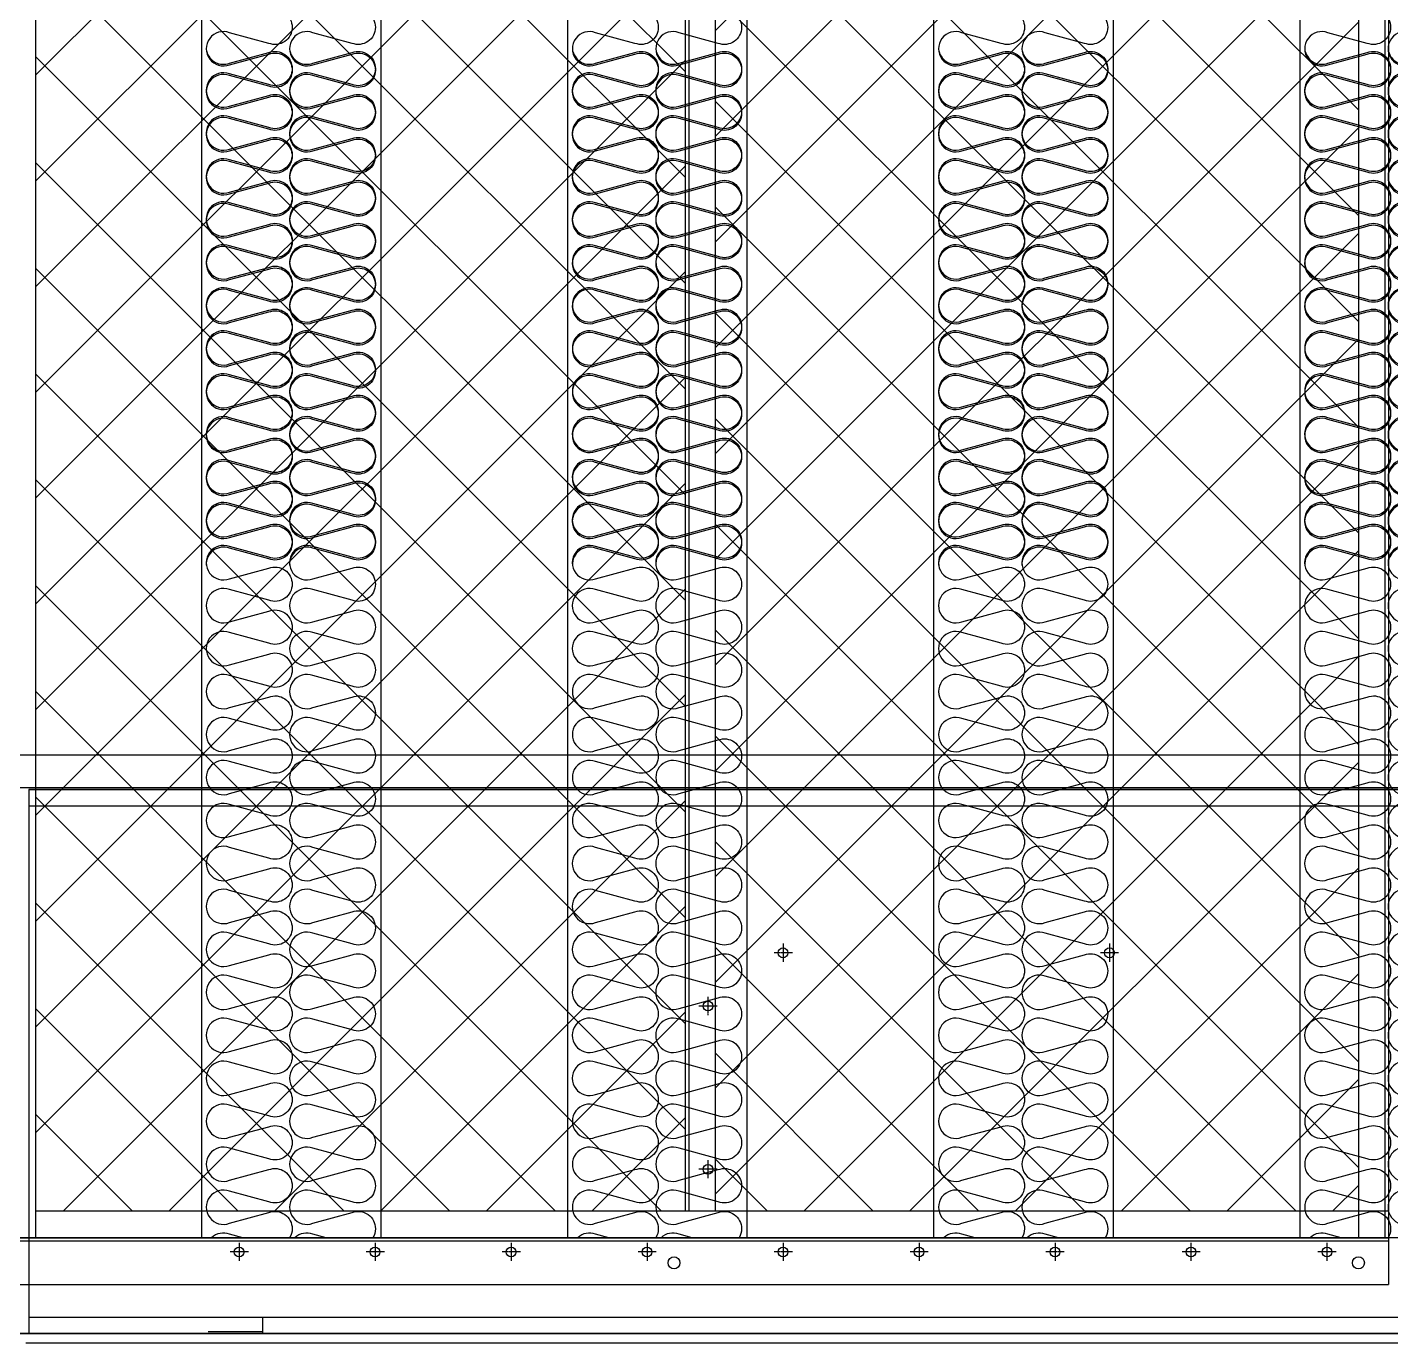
# Model space of a CAD drawing. Header units: millimetres. Extents: x 2773 to 32180, y 2797 to 23592.
# Drawn here: x 21724 to 22864, y 9515 to 10615 of the extents above; entities that cross this region are included whole.
import ezdxf

# ---------------------------------------------------------------- set-up
doc = ezdxf.new("R2010")
doc.units = ezdxf.units.MM
doc.linetypes.add('CENTER', pattern=[2, 1.25, -0.25, 0.25, -0.25])
for name, color, linetype in [('center', 1, 'CENTER'), ('SMS', 220, 'Continuous'), ('냉각탑', 4, 'Continuous'), ('냉각탑_찬넬방진', 1, 'Continuous')]:
    doc.layers.add(name, color=color, linetype=linetype)

# ---------------------------------------------------------------- blocks, each defined once
blk = doc.blocks.new('2')
at = {"ltscale": 500}
h = blk.add_hatch(dxfattribs=at)
h.set_pattern_fill('ANSI37', color=251, scale=500)
h.set_pattern_definition([(45, (-5528.933, -2985.436), (-44.19417, 44.19417), []), (135, (-5528.933, -2985.436), (-44.19417, -44.19417), [])])
h.paths.add_polyline_path([(22273.9, 12458.4), (21731.1, 12458.4), (21731.1, 9625.4), (22273.9, 9625.4)])
h = blk.add_hatch(dxfattribs=at)
h.set_pattern_fill('ANSI37', color=251, scale=500)
h.set_pattern_definition([(45, (-5351.933, -2985.436), (-44.19417, 44.19417), []), (135, (-5351.933, -2985.436), (-44.19417, -44.19417), [])])
h.paths.add_polyline_path([(22836.5, 12458.4), (22298.9, 12458.4), (22298.9, 9625.4), (22836.5, 9625.4)])
at = {"color": 251, "ltscale": 500}
for p, q in [((22861.6, 12519.9), (22861.6, 9563.9)), ((21731.1, 12480.9), (21731.1, 9602.9)), ((22836.5, 12480.9), (22836.5, 9602.9)), ((22858.5, 12480.9), (22858.5, 9602.9)), ((22273.9, 12458.4), (22273.9, 9625.4)), ((22276.9, 12458.4), (22276.9, 9625.4)), ((22298.9, 12458.4), (22298.9, 9625.4)), ((21731.1, 9625.4), (22861.6, 9625.4)), ((21674.6, 9602.9), (22861.6, 9602.9)), ((21711.1, 9600.4), (22861.6, 9600.4)), ((21674.6, 9563.9), (22861.6, 9563.9)), ((21675.6, 9563.9), (22861.6, 9563.9))]:
    blk.add_line(p, q, dxfattribs=at)
at = {"color": 7}
for p, q in [((21869.6, 12481.1), (21869.6, 9602.9)), ((22019.6, 12481.1), (22019.6, 9602.9)), ((22175.6, 12481.1), (22175.6, 9602.9)), ((22325.6, 12481.1), (22325.6, 9602.9)), ((22481.6, 12481.1), (22481.6, 9602.9)), ((22631.6, 12481.1), (22631.6, 9602.9)), ((22787.6, 12481.1), (22787.6, 9602.9)), ((24670.6, 9602.9), (21671.6, 9602.9)), ((21671.6, 9522.9), (24126.6, 9522.9))]:
    blk.add_line(p, q, dxfattribs=at)
for p, q in [((21711.6, 10006.5), (24631.6, 10006.5)), ((21711.6, 9979.2), (24631.6, 9979.2)), ((21725.3, 9977.4), (24617, 9977.4)), ((24630.6, 9977.4), (21725.3, 9977.4)), ((21725.3, 9977.4), (21725.3, 9522.8)), ((24617, 9963.7), (21725.3, 9963.7)), ((22019.6, 9602.9), (21869.6, 9602.9)), ((22325.6, 9602.9), (22175.6, 9602.9)), ((22631.6, 9602.9), (22481.6, 9602.9)), ((22937.6, 9602.9), (22787.6, 9602.9)), ((21725.3, 9536.5), (24617, 9536.5)), ((21920.7, 9536.5), (21920.7, 9522.8)), ((21671.6, 9522.9), (24126.6, 9522.9)), ((24521.6, 9522.8), (21821.6, 9522.8)), ((21861.6, 9522.8), (24480.6, 9522.8)), ((21875.3, 9524.6), (21920.7, 9524.6))]:
    blk.add_line(p, q)
at = {"ltscale": 500, "elevation": 0}
blk.add_lwpolyline([(21671.6, 12231.9), (24671.6, 12231.9), (24671.6, 9522.8), (21671.6, 9522.8)], close=True, dxfattribs=at)
for centre in [(22355.7, 9841), (22628.5, 9841), (22293, 9796.5), (22293, 9660.1), (21901.2, 9591), (22014.8, 9591), (22128.5, 9591), (22242.1, 9591), (22355.7, 9591), (22469.4, 9591), (22583, 9591), (22696.6, 9591), (22810.3, 9591)]:
    blk.add_circle(centre, 4.09)
at = {"color": 251, "ltscale": 500}
for centre in [(22264.6, 9581.9), (22836.6, 9581.9)]:
    blk.add_circle(centre, 5, dxfattribs=at)
at = {"layer": 'center'}
for p, q in [((22355.7, 9848.7), (22355.7, 9833.3)), ((22628.5, 9848.7), (22628.5, 9833.3)), ((22363.5, 9841), (22348, 9841)), ((22636.2, 9841), (22620.7, 9841)), ((22293, 9804.2), (22293, 9788.7)), ((22300.7, 9796.5), (22285.3, 9796.5)), ((22293, 9667.8), (22293, 9652.4)), ((22300.7, 9660.1), (22285.3, 9660.1)), ((21901.2, 9598.7), (21901.2, 9583.3)), ((22014.8, 9598.7), (22014.8, 9583.3)), ((22128.5, 9598.7), (22128.5, 9583.3)), ((22242.1, 9598.7), (22242.1, 9583.3)), ((22355.7, 9598.7), (22355.7, 9583.3)), ((22469.4, 9598.7), (22469.4, 9583.3)), ((22583, 9598.7), (22583, 9583.3)), ((22696.6, 9598.7), (22696.6, 9583.3)), ((22810.3, 9598.7), (22810.3, 9583.3)), ((21908.9, 9591), (21893.5, 9591)), ((22022.6, 9591), (22007.1, 9591)), ((22136.2, 9591), (22120.7, 9591)), ((22249.8, 9591), (22234.4, 9591)), ((22363.5, 9591), (22348, 9591)), ((22477.1, 9591), (22461.6, 9591)), ((22590.7, 9591), (22575.3, 9591)), ((22704.4, 9591), (22688.9, 9591)), ((22818, 9591), (22802.6, 9591))]:
    blk.add_line(p, q, dxfattribs=at)
at = {"layer": 'SMS', "color": 5}
for points in [[(21926, 10628, -0.524856), (21945.5, 10614.5, -0.524856), (21926, 10601.1), (21893.1, 10610, 1.449198), (21893.1, 10583.2), (21926, 10592.1, -0.524856), (21945.5, 10578.6, -0.524856), (21926, 10565.2), (21893.1, 10574.1, 1.449198), (21893.1, 10547.2), (21926, 10556.1, -0.524856), (21945.5, 10542.7, -0.524856), (21926, 10529.3), (21893.1, 10538.2, 1.449198), (21893.1, 10511.3), (21926, 10520.2, -0.524856), (21945.5, 10506.8, -0.524856), (21926, 10493.4), (21893.1, 10502.3, 1.449198), (21893.1, 10475.4), (21926, 10484.3, -0.524856), (21945.5, 10470.9, -0.524856), (21926, 10457.5), (21893.1, 10466.4, 1.449198), (21893.1, 10439.5), (21926, 10448.4, -0.524856), (21945.5, 10435, -0.524856), (21926, 10421.6), (21893.1, 10430.5, 1.449198), (21893.1, 10403.6), (21926, 10412.5, -0.524856), (21945.5, 10399.1, -0.524856), (21926, 10385.6), (21893.1, 10394.6, 1.449198), (21893.1, 10367.7), (21926, 10376.6, -0.524856), (21945.5, 10363.2, -0.524856), (21926, 10349.7), (21893.1, 10358.6, 1.449198), (21893.1, 10331.8), (21926, 10340.7, -0.524856), (21945.5, 10327.3, -0.524856), (21926, 10313.8), (21893.1, 10322.7, 1.449198), (21893.1, 10295.9), (21926, 10304.8, -0.524856), (21945.5, 10291.3, -0.524856), (21926, 10277.9), (21893.1, 10286.8, 1.449198), (21893.1, 10260), (21926, 10268.9, -0.524856), (21945.5, 10255.4, -0.524856), (21926, 10242), (21893.1, 10250.9, 1.449198), (21893.1, 10224.1), (21926, 10233, -0.524856), (21945.5, 10219.5, -0.524856), (21926, 10206.1), (21893.1, 10215, 0.440524), (21874.2, 10205.5, 0.440524)], [(21995.6, 10628, -0.524856), (22015.1, 10614.5, -0.524856), (21995.6, 10601.1), (21962.8, 10610, 1.449198), (21962.8, 10583.2), (21995.6, 10592.1, -0.524856), (22015.1, 10578.6, -0.524856), (21995.6, 10565.2), (21962.8, 10574.1, 1.449198), (21962.8, 10547.2), (21995.6, 10556.1, -0.524856), (22015.1, 10542.7, -0.524856), (21995.6, 10529.3), (21962.8, 10538.2, 1.449198), (21962.8, 10511.3), (21995.6, 10520.2, -0.524856), (22015.1, 10506.8, -0.524856), (21995.6, 10493.4), (21962.8, 10502.3, 1.449198), (21962.8, 10475.4), (21995.6, 10484.3, -0.524856), (22015.1, 10470.9, -0.524856), (21995.6, 10457.5), (21962.8, 10466.4, 1.449198), (21962.8, 10439.5), (21995.6, 10448.4, -0.524856), (22015.1, 10435, -0.524856), (21995.6, 10421.6), (21962.8, 10430.5, 1.449198), (21962.8, 10403.6), (21995.6, 10412.5, -0.524856), (22015.1, 10399.1, -0.524856), (21995.6, 10385.6), (21962.8, 10394.6, 1.449198), (21962.8, 10367.7), (21995.6, 10376.6, -0.524856), (22015.1, 10363.2, -0.524856), (21995.6, 10349.7), (21962.8, 10358.6, 1.449198), (21962.8, 10331.8), (21995.6, 10340.7, -0.524856), (22015.1, 10327.3, -0.524856), (21995.6, 10313.8), (21962.8, 10322.7, 1.449198), (21962.8, 10295.9), (21995.6, 10304.8, -0.524856), (22015.1, 10291.3, -0.524856), (21995.6, 10277.9), (21962.8, 10286.8, 1.449198), (21962.8, 10260), (21995.6, 10268.9, -0.524856), (22015.1, 10255.4, -0.524856), (21995.6, 10242), (21962.8, 10250.9, 1.449198), (21962.8, 10224.1), (21995.6, 10233, -0.524856), (22015.1, 10219.5, -0.524856), (21995.6, 10206.1), (21962.8, 10215, 0.440524), (21943.8, 10205.5, 0.440524)], [(22232, 10628, -0.524856), (22251.5, 10614.5, -0.524856), (22232, 10601.1), (22199.1, 10610, 1.449198), (22199.1, 10583.2), (22232, 10592.1, -0.524856), (22251.5, 10578.6, -0.524856), (22232, 10565.2), (22199.1, 10574.1, 1.449198), (22199.1, 10547.2), (22232, 10556.1, -0.524856), (22251.5, 10542.7, -0.524856), (22232, 10529.3), (22199.1, 10538.2, 1.449198), (22199.1, 10511.3), (22232, 10520.2, -0.524856), (22251.5, 10506.8, -0.524856), (22232, 10493.4), (22199.1, 10502.3, 1.449198), (22199.1, 10475.4), (22232, 10484.3, -0.524856), (22251.5, 10470.9, -0.524856), (22232, 10457.5), (22199.1, 10466.4, 1.449198), (22199.1, 10439.5), (22232, 10448.4, -0.524856), (22251.5, 10435, -0.524856), (22232, 10421.6), (22199.1, 10430.5, 1.449198), (22199.1, 10403.6), (22232, 10412.5, -0.524856), (22251.5, 10399.1, -0.524856), (22232, 10385.6), (22199.1, 10394.6, 1.449198), (22199.1, 10367.7), (22232, 10376.6, -0.524856), (22251.5, 10363.2, -0.524856), (22232, 10349.7), (22199.1, 10358.6, 1.449198), (22199.1, 10331.8), (22232, 10340.7, -0.524856), (22251.5, 10327.3, -0.524856), (22232, 10313.8), (22199.1, 10322.7, 1.449198), (22199.1, 10295.9), (22232, 10304.8, -0.524856), (22251.5, 10291.3, -0.524856), (22232, 10277.9), (22199.1, 10286.8, 1.449198), (22199.1, 10260), (22232, 10268.9, -0.524856), (22251.5, 10255.4, -0.524856), (22232, 10242), (22199.1, 10250.9, 1.449198), (22199.1, 10224.1), (22232, 10233, -0.524856), (22251.5, 10219.5, -0.524856), (22232, 10206.1), (22199.1, 10215, 0.440524), (22180.2, 10205.5, 0.440524)], [(22301.6, 10628, -0.524856), (22321.1, 10614.5, -0.524856), (22301.6, 10601.1), (22268.8, 10610, 1.449198), (22268.8, 10583.2), (22301.6, 10592.1, -0.524856), (22321.1, 10578.6, -0.524856), (22301.6, 10565.2), (22268.8, 10574.1, 1.449198), (22268.8, 10547.2), (22301.6, 10556.1, -0.524856), (22321.1, 10542.7, -0.524856), (22301.6, 10529.3), (22268.8, 10538.2, 1.449198), (22268.8, 10511.3), (22301.6, 10520.2, -0.524856), (22321.1, 10506.8, -0.524856), (22301.6, 10493.4), (22268.8, 10502.3, 1.449198), (22268.8, 10475.4), (22301.6, 10484.3, -0.524856), (22321.1, 10470.9, -0.524856), (22301.6, 10457.5), (22268.8, 10466.4, 1.449198), (22268.8, 10439.5), (22301.6, 10448.4, -0.524856), (22321.1, 10435, -0.524856), (22301.6, 10421.6), (22268.8, 10430.5, 1.449198), (22268.8, 10403.6), (22301.6, 10412.5, -0.524856), (22321.1, 10399.1, -0.524856), (22301.6, 10385.6), (22268.8, 10394.6, 1.449198), (22268.8, 10367.7), (22301.6, 10376.6, -0.524856), (22321.1, 10363.2, -0.524856), (22301.6, 10349.7), (22268.8, 10358.6, 1.449198), (22268.8, 10331.8), (22301.6, 10340.7, -0.524856), (22321.1, 10327.3, -0.524856), (22301.6, 10313.8), (22268.8, 10322.7, 1.449198), (22268.8, 10295.9), (22301.6, 10304.8, -0.524856), (22321.1, 10291.3, -0.524856), (22301.6, 10277.9), (22268.8, 10286.8, 1.449198), (22268.8, 10260), (22301.6, 10268.9, -0.524856), (22321.1, 10255.4, -0.524856), (22301.6, 10242), (22268.8, 10250.9, 1.449198), (22268.8, 10224.1), (22301.6, 10233, -0.524856), (22321.1, 10219.5, -0.524856), (22301.6, 10206.1), (22268.8, 10215, 0.440524), (22249.8, 10205.5, 0.440524)], [(22538, 10628, -0.524856), (22557.5, 10614.5, -0.524856), (22538, 10601.1), (22505.1, 10610, 1.449198), (22505.1, 10583.2), (22538, 10592.1, -0.524856), (22557.5, 10578.6, -0.524856), (22538, 10565.2), (22505.1, 10574.1, 1.449198), (22505.1, 10547.2), (22538, 10556.1, -0.524856), (22557.5, 10542.7, -0.524856), (22538, 10529.3), (22505.1, 10538.2, 1.449198), (22505.1, 10511.3), (22538, 10520.2, -0.524856), (22557.5, 10506.8, -0.524856), (22538, 10493.4), (22505.1, 10502.3, 1.449198), (22505.1, 10475.4), (22538, 10484.3, -0.524856), (22557.5, 10470.9, -0.524856), (22538, 10457.5), (22505.1, 10466.4, 1.449198), (22505.1, 10439.5), (22538, 10448.4, -0.524856), (22557.5, 10435, -0.524856), (22538, 10421.6), (22505.1, 10430.5, 1.449198), (22505.1, 10403.6), (22538, 10412.5, -0.524856), (22557.5, 10399.1, -0.524856), (22538, 10385.6), (22505.1, 10394.6, 1.449198), (22505.1, 10367.7), (22538, 10376.6, -0.524856), (22557.5, 10363.2, -0.524856), (22538, 10349.7), (22505.1, 10358.6, 1.449198), (22505.1, 10331.8), (22538, 10340.7, -0.524856), (22557.5, 10327.3, -0.524856), (22538, 10313.8), (22505.1, 10322.7, 1.449198), (22505.1, 10295.9), (22538, 10304.8, -0.524856), (22557.5, 10291.3, -0.524856), (22538, 10277.9), (22505.1, 10286.8, 1.449198), (22505.1, 10260), (22538, 10268.9, -0.524856), (22557.5, 10255.4, -0.524856), (22538, 10242), (22505.1, 10250.9, 1.449198), (22505.1, 10224.1), (22538, 10233, -0.524856), (22557.5, 10219.5, -0.524856), (22538, 10206.1), (22505.1, 10215, 0.440524), (22486.2, 10205.5, 0.440524)], [(22607.6, 10628, -0.524856), (22627.1, 10614.5, -0.524856), (22607.6, 10601.1), (22574.8, 10610, 1.449198), (22574.8, 10583.2), (22607.6, 10592.1, -0.524856), (22627.1, 10578.6, -0.524856), (22607.6, 10565.2), (22574.8, 10574.1, 1.449198), (22574.8, 10547.2), (22607.6, 10556.1, -0.524856), (22627.1, 10542.7, -0.524856), (22607.6, 10529.3), (22574.8, 10538.2, 1.449198), (22574.8, 10511.3), (22607.6, 10520.2, -0.524856), (22627.1, 10506.8, -0.524856), (22607.6, 10493.4), (22574.8, 10502.3, 1.449198), (22574.8, 10475.4), (22607.6, 10484.3, -0.524856), (22627.1, 10470.9, -0.524856), (22607.6, 10457.5), (22574.8, 10466.4, 1.449198), (22574.8, 10439.5), (22607.6, 10448.4, -0.524856), (22627.1, 10435, -0.524856), (22607.6, 10421.6), (22574.8, 10430.5, 1.449198), (22574.8, 10403.6), (22607.6, 10412.5, -0.524856), (22627.1, 10399.1, -0.524856), (22607.6, 10385.6), (22574.8, 10394.6, 1.449198), (22574.8, 10367.7), (22607.6, 10376.6, -0.524856), (22627.1, 10363.2, -0.524856), (22607.6, 10349.7), (22574.8, 10358.6, 1.449198), (22574.8, 10331.8), (22607.6, 10340.7, -0.524856), (22627.1, 10327.3, -0.524856), (22607.6, 10313.8), (22574.8, 10322.7, 1.449198), (22574.8, 10295.9), (22607.6, 10304.8, -0.524856), (22627.1, 10291.3, -0.524856), (22607.6, 10277.9), (22574.8, 10286.8, 1.449198), (22574.8, 10260), (22607.6, 10268.9, -0.524856), (22627.1, 10255.4, -0.524856), (22607.6, 10242), (22574.8, 10250.9, 1.449198), (22574.8, 10224.1), (22607.6, 10233, -0.524856), (22627.1, 10219.5, -0.524856), (22607.6, 10206.1), (22574.8, 10215, 0.440524), (22555.8, 10205.5, 0.440524)], [(22844, 10628, -0.524856), (22863.5, 10614.5, -0.524856), (22844, 10601.1), (22811.1, 10610, 1.449198), (22811.1, 10583.2), (22844, 10592.1, -0.524856), (22863.5, 10578.6, -0.524856), (22844, 10565.2), (22811.1, 10574.1, 1.449198), (22811.1, 10547.2), (22844, 10556.1, -0.524856), (22863.5, 10542.7, -0.524856), (22844, 10529.3), (22811.1, 10538.2, 1.449198), (22811.1, 10511.3), (22844, 10520.2, -0.524856), (22863.5, 10506.8, -0.524856), (22844, 10493.4), (22811.1, 10502.3, 1.449198), (22811.1, 10475.4), (22844, 10484.3, -0.524856), (22863.5, 10470.9, -0.524856), (22844, 10457.5), (22811.1, 10466.4, 1.449198), (22811.1, 10439.5), (22844, 10448.4, -0.524856), (22863.5, 10435, -0.524856), (22844, 10421.6), (22811.1, 10430.5, 1.449198), (22811.1, 10403.6), (22844, 10412.5, -0.524856), (22863.5, 10399.1, -0.524856), (22844, 10385.6), (22811.1, 10394.6, 1.449198), (22811.1, 10367.7), (22844, 10376.6, -0.524856), (22863.5, 10363.2, -0.524856), (22844, 10349.7), (22811.1, 10358.6, 1.449198), (22811.1, 10331.8), (22844, 10340.7, -0.524856), (22863.5, 10327.3, -0.524856), (22844, 10313.8), (22811.1, 10322.7, 1.449198), (22811.1, 10295.9), (22844, 10304.8, -0.524856), (22863.5, 10291.3, -0.524856), (22844, 10277.9), (22811.1, 10286.8, 1.449198), (22811.1, 10260), (22844, 10268.9, -0.524856), (22863.5, 10255.4, -0.524856), (22844, 10242), (22811.1, 10250.9, 1.449198), (22811.1, 10224.1), (22844, 10233, -0.524856), (22863.5, 10219.5, -0.524856), (22844, 10206.1), (22811.1, 10215, 0.440524), (22792.2, 10205.5, 0.440524)], [(22880.8, 10610, 1.449198), (22880.8, 10583.2)], [(22880.8, 10574.1, 1.449198), (22880.8, 10547.2)], [(22880.8, 10538.2, 1.449198), (22880.8, 10511.3)], [(22880.8, 10502.3, 1.449198), (22880.8, 10475.4)], [(22880.8, 10466.4, 1.449198), (22880.8, 10439.5)], [(22880.8, 10430.5, 1.449198), (22880.8, 10403.6)], [(22880.8, 10394.6, 1.449198), (22880.8, 10367.7)], [(22880.8, 10358.6, 1.449198), (22880.8, 10331.8)], [(22880.8, 10322.7, 1.449198), (22880.8, 10295.9)], [(22880.8, 10286.8, 1.449198), (22880.8, 10260)], [(22880.8, 10250.9, 1.449198), (22880.8, 10224.1)], [(22880.8, 10215, 0.440524), (22861.8, 10205.5, 0.440524)], [(21874.1, 10594.4, 0.446849), (21893.1, 10584.5), (21926, 10593.4, -0.524856), (21945.5, 10580, -0.524856), (21926, 10566.6), (21893.1, 10575.5, 1.449198), (21893.1, 10548.6), (21926, 10557.5, -0.524856), (21945.5, 10544.1, -0.524856), (21926, 10530.7), (21893.1, 10539.6, 1.449198), (21893.1, 10512.7), (21926, 10521.6, -0.524856), (21945.5, 10508.2, -0.524856), (21926, 10494.8), (21893.1, 10503.7, 1.449198), (21893.1, 10476.8), (21926, 10485.7, -0.524856), (21945.5, 10472.3, -0.524856), (21926, 10458.8), (21893.1, 10467.8, 1.449198), (21893.1, 10440.9), (21926, 10449.8, -0.524856), (21945.5, 10436.4, -0.524856), (21926, 10422.9), (21893.1, 10431.8, 1.449198), (21893.1, 10405), (21926, 10413.9, -0.524856), (21945.5, 10400.5, -0.524856), (21926, 10387), (21893.1, 10395.9, 1.449198), (21893.1, 10369.1), (21926, 10378, -0.524856), (21945.5, 10364.5, -0.524856), (21926, 10351.1), (21893.1, 10360, 1.449198), (21893.1, 10333.2), (21926, 10342.1, -0.524856), (21945.5, 10328.6, -0.524856), (21926, 10315.2), (21893.1, 10324.1, 1.449198), (21893.1, 10297.3), (21926, 10306.2, -0.524856), (21945.5, 10292.7, -0.524856), (21926, 10279.3), (21893.1, 10288.2, 1.449198), (21893.1, 10261.3), (21926, 10270.2, -0.524856), (21945.5, 10256.8, -0.524856), (21926, 10243.4), (21893.1, 10252.3, 1.449198), (21893.1, 10225.4), (21926, 10234.3, -0.524856), (21945.5, 10220.9, -0.524856), (21926, 10207.5), (21893.1, 10216.4, 1.449198), (21893.1, 10189.5), (21926, 10198.4, -0.524856), (21945.5, 10185, -0.524856), (21926, 10171.6), (21893.1, 10180.5, 1.449198), (21893.1, 10153.6), (21926, 10162.5, -0.524856), (21945.5, 10149.1, -0.524856), (21926, 10135.7), (21893.1, 10144.6, 1.449198), (21893.1, 10117.7), (21926, 10126.6, -0.524856), (21945.5, 10113.2, -0.524856), (21926, 10099.7), (21893.1, 10108.7, 1.449198), (21893.1, 10081.8), (21926, 10090.7, -0.524856), (21945.5, 10077.3, -0.524856), (21926, 10063.8), (21893.1, 10072.7, 1.449198), (21893.1, 10045.9), (21926, 10054.8, -0.524856), (21945.5, 10041.4, -0.524856), (21926, 10027.9), (21893.1, 10036.8, 1.449198), (21893.1, 10010), (21926, 10018.9, -0.524856), (21945.5, 10005.4, -0.524856), (21926, 9992), (21893.1, 10000.9, 1.449198), (21893.1, 9974.1), (21926, 9983, -0.524856), (21945.5, 9969.5, -0.524856), (21926, 9956.1), (21893.1, 9965, 1.449198), (21893.1, 9938.2), (21926, 9947.1, -0.524856), (21945.5, 9933.6, -0.524856), (21926, 9920.2), (21893.1, 9929.1, 1.449198), (21893.1, 9902.2), (21926, 9911.1, -0.524856), (21945.5, 9897.7, -0.524856), (21926, 9884.3), (21893.1, 9893.2, 1.449198), (21893.1, 9866.3), (21926, 9875.2, -0.524856), (21945.5, 9861.8, -0.524856), (21926, 9848.4), (21893.1, 9857.3, 1.449198), (21893.1, 9830.4), (21926, 9839.3, -0.524856), (21945.5, 9825.9, -0.524856), (21926, 9812.5), (21893.1, 9821.4, 1.449198), (21893.1, 9794.5), (21926, 9803.4, -0.524856), (21945.5, 9790, -0.524856), (21926, 9776.6), (21893.1, 9785.5, 1.449198), (21893.1, 9758.6), (21926, 9767.5, -0.524856), (21945.5, 9754.1, -0.524856), (21926, 9740.6), (21893.1, 9749.6, 1.449198), (21893.1, 9722.7), (21926, 9731.6, -0.524856), (21945.5, 9718.2, -0.524856), (21926, 9704.7), (21893.1, 9713.6, 1.449198), (21893.1, 9686.8), (21926, 9695.7, -0.524856), (21945.5, 9682.3, -0.524856), (21926, 9668.8), (21893.1, 9677.7, 1.449198), (21893.1, 9650.9), (21926, 9659.8, -0.524856), (21945.5, 9646.3, -0.524856), (21926, 9632.9), (21893.1, 9641.8, 1.449198), (21893.1, 9615), (21926, 9623.9, -0.524856), (21945.5, 9610.4, -0.1385), (21943.4, 9602.9, -0.1385)], [(21943.7, 10594.4, 0.446849), (21962.8, 10584.5), (21995.6, 10593.4, -0.524856), (22015.1, 10580, -0.524856), (21995.6, 10566.6), (21962.8, 10575.5, 1.449198), (21962.8, 10548.6), (21995.6, 10557.5, -0.524856), (22015.1, 10544.1, -0.524856), (21995.6, 10530.7), (21962.8, 10539.6, 1.449198), (21962.8, 10512.7), (21995.6, 10521.6, -0.524856), (22015.1, 10508.2, -0.524856), (21995.6, 10494.8), (21962.8, 10503.7, 1.449198), (21962.8, 10476.8), (21995.6, 10485.7, -0.524856), (22015.1, 10472.3, -0.524856), (21995.6, 10458.8), (21962.8, 10467.8, 1.449198), (21962.8, 10440.9), (21995.6, 10449.8, -0.524856), (22015.1, 10436.4, -0.524856), (21995.6, 10422.9), (21962.8, 10431.8, 1.449198), (21962.8, 10405), (21995.6, 10413.9, -0.524856), (22015.1, 10400.5, -0.524856), (21995.6, 10387), (21962.8, 10395.9, 1.449198), (21962.8, 10369.1), (21995.6, 10378, -0.524856), (22015.1, 10364.5, -0.524856), (21995.6, 10351.1), (21962.8, 10360, 1.449198), (21962.8, 10333.2), (21995.6, 10342.1, -0.524856), (22015.1, 10328.6, -0.524856), (21995.6, 10315.2), (21962.8, 10324.1, 1.449198), (21962.8, 10297.3), (21995.6, 10306.2, -0.524856), (22015.1, 10292.7, -0.524856), (21995.6, 10279.3), (21962.8, 10288.2, 1.449198), (21962.8, 10261.3), (21995.6, 10270.2, -0.524856), (22015.1, 10256.8, -0.524856), (21995.6, 10243.4), (21962.8, 10252.3, 1.449198), (21962.8, 10225.4), (21995.6, 10234.3, -0.524856), (22015.1, 10220.9, -0.524856), (21995.6, 10207.5), (21962.8, 10216.4, 1.449198), (21962.8, 10189.5), (21995.6, 10198.4, -0.524856), (22015.1, 10185, -0.524856), (21995.6, 10171.6), (21962.8, 10180.5, 1.449198), (21962.8, 10153.6), (21995.6, 10162.5, -0.524856), (22015.1, 10149.1, -0.524856), (21995.6, 10135.7), (21962.8, 10144.6, 1.449198), (21962.8, 10117.7), (21995.6, 10126.6, -0.524856), (22015.1, 10113.2, -0.524856), (21995.6, 10099.7), (21962.8, 10108.7, 1.449198), (21962.8, 10081.8), (21995.6, 10090.7, -0.524856), (22015.1, 10077.3, -0.524856), (21995.6, 10063.8), (21962.8, 10072.7, 1.449198), (21962.8, 10045.9), (21995.6, 10054.8, -0.524856), (22015.1, 10041.4, -0.524856), (21995.6, 10027.9), (21962.8, 10036.8, 1.449198), (21962.8, 10010), (21995.6, 10018.9, -0.524856), (22015.1, 10005.4, -0.524856), (21995.6, 9992), (21962.8, 10000.9, 1.449198), (21962.8, 9974.1), (21995.6, 9983, -0.524856), (22015.1, 9969.5, -0.524856), (21995.6, 9956.1), (21962.8, 9965, 1.449198), (21962.8, 9938.2), (21995.6, 9947.1, -0.524856), (22015.1, 9933.6, -0.524856), (21995.6, 9920.2), (21962.8, 9929.1, 1.449198), (21962.8, 9902.2), (21995.6, 9911.1, -0.524856), (22015.1, 9897.7, -0.524856), (21995.6, 9884.3), (21962.8, 9893.2, 1.449198), (21962.8, 9866.3), (21995.6, 9875.2, -0.524856), (22015.1, 9861.8, -0.524856), (21995.6, 9848.4), (21962.8, 9857.3, 1.449198), (21962.8, 9830.4), (21995.6, 9839.3, -0.524856), (22015.1, 9825.9, -0.524856), (21995.6, 9812.5), (21962.8, 9821.4, 1.449198), (21962.8, 9794.5), (21995.6, 9803.4, -0.524856), (22015.1, 9790, -0.524856), (21995.6, 9776.6), (21962.8, 9785.5, 1.449198), (21962.8, 9758.6), (21995.6, 9767.5, -0.524856), (22015.1, 9754.1, -0.524856), (21995.6, 9740.6), (21962.8, 9749.6, 1.449198), (21962.8, 9722.7), (21995.6, 9731.6, -0.524856), (22015.1, 9718.2, -0.524856), (21995.6, 9704.7), (21962.8, 9713.6, 1.449198), (21962.8, 9686.8), (21995.6, 9695.7, -0.524856), (22015.1, 9682.3, -0.524856), (21995.6, 9668.8), (21962.8, 9677.7, 1.449198), (21962.8, 9650.9), (21995.6, 9659.8, -0.524856), (22015.1, 9646.3, -0.524856), (21995.6, 9632.9), (21962.8, 9641.8, 1.449198), (21962.8, 9615), (21995.6, 9623.9, -0.524856), (22015.1, 9610.4, -0.1385), (22013, 9602.9, -0.1385)], [(22180.1, 10594.4, 0.446849), (22199.1, 10584.5), (22232, 10593.4, -0.524856), (22251.5, 10580, -0.524856), (22232, 10566.6), (22199.1, 10575.5, 1.449198), (22199.1, 10548.6), (22232, 10557.5, -0.524856), (22251.5, 10544.1, -0.524856), (22232, 10530.7), (22199.1, 10539.6, 1.449198), (22199.1, 10512.7), (22232, 10521.6, -0.524856), (22251.5, 10508.2, -0.524856), (22232, 10494.8), (22199.1, 10503.7, 1.449198), (22199.1, 10476.8), (22232, 10485.7, -0.524856), (22251.5, 10472.3, -0.524856), (22232, 10458.8), (22199.1, 10467.8, 1.449198), (22199.1, 10440.9), (22232, 10449.8, -0.524856), (22251.5, 10436.4, -0.524856), (22232, 10422.9), (22199.1, 10431.8, 1.449198), (22199.1, 10405), (22232, 10413.9, -0.524856), (22251.5, 10400.5, -0.524856), (22232, 10387), (22199.1, 10395.9, 1.449198), (22199.1, 10369.1), (22232, 10378, -0.524856), (22251.5, 10364.5, -0.524856), (22232, 10351.1), (22199.1, 10360, 1.449198), (22199.1, 10333.2), (22232, 10342.1, -0.524856), (22251.5, 10328.6, -0.524856), (22232, 10315.2), (22199.1, 10324.1, 1.449198), (22199.1, 10297.3), (22232, 10306.2, -0.524856), (22251.5, 10292.7, -0.524856), (22232, 10279.3), (22199.1, 10288.2, 1.449198), (22199.1, 10261.3), (22232, 10270.2, -0.524856), (22251.5, 10256.8, -0.524856), (22232, 10243.4), (22199.1, 10252.3, 1.449198), (22199.1, 10225.4), (22232, 10234.3, -0.524856), (22251.5, 10220.9, -0.524856), (22232, 10207.5), (22199.1, 10216.4, 1.449198), (22199.1, 10189.5), (22232, 10198.4, -0.524856), (22251.5, 10185, -0.524856), (22232, 10171.6), (22199.1, 10180.5, 1.449198), (22199.1, 10153.6), (22232, 10162.5, -0.524856), (22251.5, 10149.1, -0.524856), (22232, 10135.7), (22199.1, 10144.6, 1.449198), (22199.1, 10117.7), (22232, 10126.6, -0.524856), (22251.5, 10113.2, -0.524856), (22232, 10099.7), (22199.1, 10108.7, 1.449198), (22199.1, 10081.8), (22232, 10090.7, -0.524856), (22251.5, 10077.3, -0.524856), (22232, 10063.8), (22199.1, 10072.7, 1.449198), (22199.1, 10045.9), (22232, 10054.8, -0.524856), (22251.5, 10041.4, -0.524856), (22232, 10027.9), (22199.1, 10036.8, 1.449198), (22199.1, 10010), (22232, 10018.9, -0.524856), (22251.5, 10005.4, -0.524856), (22232, 9992), (22199.1, 10000.9, 1.449198), (22199.1, 9974.1), (22232, 9983, -0.524856), (22251.5, 9969.5, -0.524856), (22232, 9956.1), (22199.1, 9965, 1.449198), (22199.1, 9938.2), (22232, 9947.1, -0.524856), (22251.5, 9933.6, -0.524856), (22232, 9920.2), (22199.1, 9929.1, 1.449198), (22199.1, 9902.2), (22232, 9911.1, -0.524856), (22251.5, 9897.7, -0.524856), (22232, 9884.3), (22199.1, 9893.2, 1.449198), (22199.1, 9866.3), (22232, 9875.2, -0.524856), (22251.5, 9861.8, -0.524856), (22232, 9848.4), (22199.1, 9857.3, 1.449198), (22199.1, 9830.4), (22232, 9839.3, -0.524856), (22251.5, 9825.9, -0.524856), (22232, 9812.5), (22199.1, 9821.4, 1.449198), (22199.1, 9794.5), (22232, 9803.4, -0.524856), (22251.5, 9790, -0.524856), (22232, 9776.6), (22199.1, 9785.5, 1.449198), (22199.1, 9758.6), (22232, 9767.5, -0.524856), (22251.5, 9754.1, -0.524856), (22232, 9740.6), (22199.1, 9749.6, 1.449198), (22199.1, 9722.7), (22232, 9731.6, -0.524856), (22251.5, 9718.2, -0.524856), (22232, 9704.7), (22199.1, 9713.6, 1.449198), (22199.1, 9686.8), (22232, 9695.7, -0.524856), (22251.5, 9682.3, -0.524856), (22232, 9668.8), (22199.1, 9677.7, 1.449198), (22199.1, 9650.9), (22232, 9659.8, -0.524856), (22251.5, 9646.3, -0.524856), (22232, 9632.9), (22199.1, 9641.8, 1.449198), (22199.1, 9615), (22232, 9623.9, -0.524856), (22251.5, 9610.4, -0.1385), (22249.4, 9602.9, -0.1385)], [(22249.7, 10594.4, 0.446849), (22268.8, 10584.5), (22301.6, 10593.4, -0.524856), (22321.1, 10580, -0.524856), (22301.6, 10566.6), (22268.8, 10575.5, 1.449198), (22268.8, 10548.6), (22301.6, 10557.5, -0.524856), (22321.1, 10544.1, -0.524856), (22301.6, 10530.7), (22268.8, 10539.6, 1.449198), (22268.8, 10512.7), (22301.6, 10521.6, -0.524856), (22321.1, 10508.2, -0.524856), (22301.6, 10494.8), (22268.8, 10503.7, 1.449198), (22268.8, 10476.8), (22301.6, 10485.7, -0.524856), (22321.1, 10472.3, -0.524856), (22301.6, 10458.8), (22268.8, 10467.8, 1.449198), (22268.8, 10440.9), (22301.6, 10449.8, -0.524856), (22321.1, 10436.4, -0.524856), (22301.6, 10422.9), (22268.8, 10431.8, 1.449198), (22268.8, 10405), (22301.6, 10413.9, -0.524856), (22321.1, 10400.5, -0.524856), (22301.6, 10387), (22268.8, 10395.9, 1.449198), (22268.8, 10369.1), (22301.6, 10378, -0.524856), (22321.1, 10364.5, -0.524856), (22301.6, 10351.1), (22268.8, 10360, 1.449198), (22268.8, 10333.2), (22301.6, 10342.1, -0.524856), (22321.1, 10328.6, -0.524856), (22301.6, 10315.2), (22268.8, 10324.1, 1.449198), (22268.8, 10297.3), (22301.6, 10306.2, -0.524856), (22321.1, 10292.7, -0.524856), (22301.6, 10279.3), (22268.8, 10288.2, 1.449198), (22268.8, 10261.3), (22301.6, 10270.2, -0.524856), (22321.1, 10256.8, -0.524856), (22301.6, 10243.4), (22268.8, 10252.3, 1.449198), (22268.8, 10225.4), (22301.6, 10234.3, -0.524856), (22321.1, 10220.9, -0.524856), (22301.6, 10207.5), (22268.8, 10216.4, 1.449198), (22268.8, 10189.5), (22301.6, 10198.4, -0.524856), (22321.1, 10185, -0.524856), (22301.6, 10171.6), (22268.8, 10180.5, 1.449198), (22268.8, 10153.6), (22301.6, 10162.5, -0.524856), (22321.1, 10149.1, -0.524856), (22301.6, 10135.7), (22268.8, 10144.6, 1.449198), (22268.8, 10117.7), (22301.6, 10126.6, -0.524856), (22321.1, 10113.2, -0.524856), (22301.6, 10099.7), (22268.8, 10108.7, 1.449198), (22268.8, 10081.8), (22301.6, 10090.7, -0.524856), (22321.1, 10077.3, -0.524856), (22301.6, 10063.8), (22268.8, 10072.7, 1.449198), (22268.8, 10045.9), (22301.6, 10054.8, -0.524856), (22321.1, 10041.4, -0.524856), (22301.6, 10027.9), (22268.8, 10036.8, 1.449198), (22268.8, 10010), (22301.6, 10018.9, -0.524856), (22321.1, 10005.4, -0.524856), (22301.6, 9992), (22268.8, 10000.9, 1.449198), (22268.8, 9974.1), (22301.6, 9983, -0.524856), (22321.1, 9969.5, -0.524856), (22301.6, 9956.1), (22268.8, 9965, 1.449198), (22268.8, 9938.2), (22301.6, 9947.1, -0.524856), (22321.1, 9933.6, -0.524856), (22301.6, 9920.2), (22268.8, 9929.1, 1.449198), (22268.8, 9902.2), (22301.6, 9911.1, -0.524856), (22321.1, 9897.7, -0.524856), (22301.6, 9884.3), (22268.8, 9893.2, 1.449198), (22268.8, 9866.3), (22301.6, 9875.2, -0.524856), (22321.1, 9861.8, -0.524856), (22301.6, 9848.4), (22268.8, 9857.3, 1.449198), (22268.8, 9830.4), (22301.6, 9839.3, -0.524856), (22321.1, 9825.9, -0.524856), (22301.6, 9812.5), (22268.8, 9821.4, 1.449198), (22268.8, 9794.5), (22301.6, 9803.4, -0.524856), (22321.1, 9790, -0.524856), (22301.6, 9776.6), (22268.8, 9785.5, 1.449198), (22268.8, 9758.6), (22301.6, 9767.5, -0.524856), (22321.1, 9754.1, -0.524856), (22301.6, 9740.6), (22268.8, 9749.6, 1.449198), (22268.8, 9722.7), (22301.6, 9731.6, -0.524856), (22321.1, 9718.2, -0.524856), (22301.6, 9704.7), (22268.8, 9713.6, 1.449198), (22268.8, 9686.8), (22301.6, 9695.7, -0.524856), (22321.1, 9682.3, -0.524856), (22301.6, 9668.8), (22268.8, 9677.7, 1.449198), (22268.8, 9650.9), (22301.6, 9659.8, -0.524856), (22321.1, 9646.3, -0.524856), (22301.6, 9632.9), (22268.8, 9641.8, 1.449198), (22268.8, 9615), (22301.6, 9623.9, -0.524856), (22321.1, 9610.4, -0.1385), (22319, 9602.9, -0.1385)], [(22486.1, 10594.4, 0.446849), (22505.1, 10584.5), (22538, 10593.4, -0.524856), (22557.5, 10580, -0.524856), (22538, 10566.6), (22505.1, 10575.5, 1.449198), (22505.1, 10548.6), (22538, 10557.5, -0.524856), (22557.5, 10544.1, -0.524856), (22538, 10530.7), (22505.1, 10539.6, 1.449198), (22505.1, 10512.7), (22538, 10521.6, -0.524856), (22557.5, 10508.2, -0.524856), (22538, 10494.8), (22505.1, 10503.7, 1.449198), (22505.1, 10476.8), (22538, 10485.7, -0.524856), (22557.5, 10472.3, -0.524856), (22538, 10458.8), (22505.1, 10467.8, 1.449198), (22505.1, 10440.9), (22538, 10449.8, -0.524856), (22557.5, 10436.4, -0.524856), (22538, 10422.9), (22505.1, 10431.8, 1.449198), (22505.1, 10405), (22538, 10413.9, -0.524856), (22557.5, 10400.5, -0.524856), (22538, 10387), (22505.1, 10395.9, 1.449198), (22505.1, 10369.1), (22538, 10378, -0.524856), (22557.5, 10364.5, -0.524856), (22538, 10351.1), (22505.1, 10360, 1.449198), (22505.1, 10333.2), (22538, 10342.1, -0.524856), (22557.5, 10328.6, -0.524856), (22538, 10315.2), (22505.1, 10324.1, 1.449198), (22505.1, 10297.3), (22538, 10306.2, -0.524856), (22557.5, 10292.7, -0.524856), (22538, 10279.3), (22505.1, 10288.2, 1.449198), (22505.1, 10261.3), (22538, 10270.2, -0.524856), (22557.5, 10256.8, -0.524856), (22538, 10243.4), (22505.1, 10252.3, 1.449198), (22505.1, 10225.4), (22538, 10234.3, -0.524856), (22557.5, 10220.9, -0.524856), (22538, 10207.5), (22505.1, 10216.4, 1.449198), (22505.1, 10189.5), (22538, 10198.4, -0.524856), (22557.5, 10185, -0.524856), (22538, 10171.6), (22505.1, 10180.5, 1.449198), (22505.1, 10153.6), (22538, 10162.5, -0.524856), (22557.5, 10149.1, -0.524856), (22538, 10135.7), (22505.1, 10144.6, 1.449198), (22505.1, 10117.7), (22538, 10126.6, -0.524856), (22557.5, 10113.2, -0.524856), (22538, 10099.7), (22505.1, 10108.7, 1.449198), (22505.1, 10081.8), (22538, 10090.7, -0.524856), (22557.5, 10077.3, -0.524856), (22538, 10063.8), (22505.1, 10072.7, 1.449198), (22505.1, 10045.9), (22538, 10054.8, -0.524856), (22557.5, 10041.4, -0.524856), (22538, 10027.9), (22505.1, 10036.8, 1.449198), (22505.1, 10010), (22538, 10018.9, -0.524856), (22557.5, 10005.4, -0.524856), (22538, 9992), (22505.1, 10000.9, 1.449198), (22505.1, 9974.1), (22538, 9983, -0.524856), (22557.5, 9969.5, -0.524856), (22538, 9956.1), (22505.1, 9965, 1.449198), (22505.1, 9938.2), (22538, 9947.1, -0.524856), (22557.5, 9933.6, -0.524856), (22538, 9920.2), (22505.1, 9929.1, 1.449198), (22505.1, 9902.2), (22538, 9911.1, -0.524856), (22557.5, 9897.7, -0.524856), (22538, 9884.3), (22505.1, 9893.2, 1.449198), (22505.1, 9866.3), (22538, 9875.2, -0.524856), (22557.5, 9861.8, -0.524856), (22538, 9848.4), (22505.1, 9857.3, 1.449198), (22505.1, 9830.4), (22538, 9839.3, -0.524856), (22557.5, 9825.9, -0.524856), (22538, 9812.5), (22505.1, 9821.4, 1.449198), (22505.1, 9794.5), (22538, 9803.4, -0.524856), (22557.5, 9790, -0.524856), (22538, 9776.6), (22505.1, 9785.5, 1.449198), (22505.1, 9758.6), (22538, 9767.5, -0.524856), (22557.5, 9754.1, -0.524856), (22538, 9740.6), (22505.1, 9749.6, 1.449198), (22505.1, 9722.7), (22538, 9731.6, -0.524856), (22557.5, 9718.2, -0.524856), (22538, 9704.7), (22505.1, 9713.6, 1.449198), (22505.1, 9686.8), (22538, 9695.7, -0.524856), (22557.5, 9682.3, -0.524856), (22538, 9668.8), (22505.1, 9677.7, 1.449198), (22505.1, 9650.9), (22538, 9659.8, -0.524856), (22557.5, 9646.3, -0.524856), (22538, 9632.9), (22505.1, 9641.8, 1.449198), (22505.1, 9615), (22538, 9623.9, -0.524856), (22557.5, 9610.4, -0.1385), (22555.4, 9602.9, -0.1385)], [(22555.7, 10594.4, 0.446849), (22574.8, 10584.5), (22607.6, 10593.4, -0.524856), (22627.1, 10580, -0.524856), (22607.6, 10566.6), (22574.8, 10575.5, 1.449198), (22574.8, 10548.6), (22607.6, 10557.5, -0.524856), (22627.1, 10544.1, -0.524856), (22607.6, 10530.7), (22574.8, 10539.6, 1.449198), (22574.8, 10512.7), (22607.6, 10521.6, -0.524856), (22627.1, 10508.2, -0.524856), (22607.6, 10494.8), (22574.8, 10503.7, 1.449198), (22574.8, 10476.8), (22607.6, 10485.7, -0.524856), (22627.1, 10472.3, -0.524856), (22607.6, 10458.8), (22574.8, 10467.8, 1.449198), (22574.8, 10440.9), (22607.6, 10449.8, -0.524856), (22627.1, 10436.4, -0.524856), (22607.6, 10422.9), (22574.8, 10431.8, 1.449198), (22574.8, 10405), (22607.6, 10413.9, -0.524856), (22627.1, 10400.5, -0.524856), (22607.6, 10387), (22574.8, 10395.9, 1.449198), (22574.8, 10369.1), (22607.6, 10378, -0.524856), (22627.1, 10364.5, -0.524856), (22607.6, 10351.1), (22574.8, 10360, 1.449198), (22574.8, 10333.2), (22607.6, 10342.1, -0.524856), (22627.1, 10328.6, -0.524856), (22607.6, 10315.2), (22574.8, 10324.1, 1.449198), (22574.8, 10297.3), (22607.6, 10306.2, -0.524856), (22627.1, 10292.7, -0.524856), (22607.6, 10279.3), (22574.8, 10288.2, 1.449198), (22574.8, 10261.3), (22607.6, 10270.2, -0.524856), (22627.1, 10256.8, -0.524856), (22607.6, 10243.4), (22574.8, 10252.3, 1.449198), (22574.8, 10225.4), (22607.6, 10234.3, -0.524856), (22627.1, 10220.9, -0.524856), (22607.6, 10207.5), (22574.8, 10216.4, 1.449198), (22574.8, 10189.5), (22607.6, 10198.4, -0.524856), (22627.1, 10185, -0.524856), (22607.6, 10171.6), (22574.8, 10180.5, 1.449198), (22574.8, 10153.6), (22607.6, 10162.5, -0.524856), (22627.1, 10149.1, -0.524856), (22607.6, 10135.7), (22574.8, 10144.6, 1.449198), (22574.8, 10117.7), (22607.6, 10126.6, -0.524856), (22627.1, 10113.2, -0.524856), (22607.6, 10099.7), (22574.8, 10108.7, 1.449198), (22574.8, 10081.8), (22607.6, 10090.7, -0.524856), (22627.1, 10077.3, -0.524856), (22607.6, 10063.8), (22574.8, 10072.7, 1.449198), (22574.8, 10045.9), (22607.6, 10054.8, -0.524856), (22627.1, 10041.4, -0.524856), (22607.6, 10027.9), (22574.8, 10036.8, 1.449198), (22574.8, 10010), (22607.6, 10018.9, -0.524856), (22627.1, 10005.4, -0.524856), (22607.6, 9992), (22574.8, 10000.9, 1.449198), (22574.8, 9974.1), (22607.6, 9983, -0.524856), (22627.1, 9969.5, -0.524856), (22607.6, 9956.1), (22574.8, 9965, 1.449198), (22574.8, 9938.2), (22607.6, 9947.1, -0.524856), (22627.1, 9933.6, -0.524856), (22607.6, 9920.2), (22574.8, 9929.1, 1.449198), (22574.8, 9902.2), (22607.6, 9911.1, -0.524856), (22627.1, 9897.7, -0.524856), (22607.6, 9884.3), (22574.8, 9893.2, 1.449198), (22574.8, 9866.3), (22607.6, 9875.2, -0.524856), (22627.1, 9861.8, -0.524856), (22607.6, 9848.4), (22574.8, 9857.3, 1.449198), (22574.8, 9830.4), (22607.6, 9839.3, -0.524856), (22627.1, 9825.9, -0.524856), (22607.6, 9812.5), (22574.8, 9821.4, 1.449198), (22574.8, 9794.5), (22607.6, 9803.4, -0.524856), (22627.1, 9790, -0.524856), (22607.6, 9776.6), (22574.8, 9785.5, 1.449198), (22574.8, 9758.6), (22607.6, 9767.5, -0.524856), (22627.1, 9754.1, -0.524856), (22607.6, 9740.6), (22574.8, 9749.6, 1.449198), (22574.8, 9722.7), (22607.6, 9731.6, -0.524856), (22627.1, 9718.2, -0.524856), (22607.6, 9704.7), (22574.8, 9713.6, 1.449198), (22574.8, 9686.8), (22607.6, 9695.7, -0.524856), (22627.1, 9682.3, -0.524856), (22607.6, 9668.8), (22574.8, 9677.7, 1.449198), (22574.8, 9650.9), (22607.6, 9659.8, -0.524856), (22627.1, 9646.3, -0.524856), (22607.6, 9632.9), (22574.8, 9641.8, 1.449198), (22574.8, 9615), (22607.6, 9623.9, -0.524856), (22627.1, 9610.4, -0.1385), (22625, 9602.9, -0.1385)], [(22792.1, 10594.4, 0.446849), (22811.1, 10584.5), (22844, 10593.4, -0.524856), (22863.5, 10580, -0.524856), (22844, 10566.6), (22811.1, 10575.5, 1.449198), (22811.1, 10548.6), (22844, 10557.5, -0.524856), (22863.5, 10544.1, -0.524856), (22844, 10530.7), (22811.1, 10539.6, 1.449198), (22811.1, 10512.7), (22844, 10521.6, -0.524856), (22863.5, 10508.2, -0.524856), (22844, 10494.8), (22811.1, 10503.7, 1.449198), (22811.1, 10476.8), (22844, 10485.7, -0.524856), (22863.5, 10472.3, -0.524856), (22844, 10458.8), (22811.1, 10467.8, 1.449198), (22811.1, 10440.9), (22844, 10449.8, -0.524856), (22863.5, 10436.4, -0.524856), (22844, 10422.9), (22811.1, 10431.8, 1.449198), (22811.1, 10405), (22844, 10413.9, -0.524856), (22863.5, 10400.5, -0.524856), (22844, 10387), (22811.1, 10395.9, 1.449198), (22811.1, 10369.1), (22844, 10378, -0.524856), (22863.5, 10364.5, -0.524856), (22844, 10351.1), (22811.1, 10360, 1.449198), (22811.1, 10333.2), (22844, 10342.1, -0.524856), (22863.5, 10328.6, -0.524856), (22844, 10315.2), (22811.1, 10324.1, 1.449198), (22811.1, 10297.3), (22844, 10306.2, -0.524856), (22863.5, 10292.7, -0.524856), (22844, 10279.3), (22811.1, 10288.2, 1.449198), (22811.1, 10261.3), (22844, 10270.2, -0.524856), (22863.5, 10256.8, -0.524856), (22844, 10243.4), (22811.1, 10252.3, 1.449198), (22811.1, 10225.4), (22844, 10234.3, -0.524856), (22863.5, 10220.9, -0.524856), (22844, 10207.5), (22811.1, 10216.4, 1.449198), (22811.1, 10189.5), (22844, 10198.4, -0.524856), (22863.5, 10185, -0.524856), (22844, 10171.6), (22811.1, 10180.5, 1.449198), (22811.1, 10153.6), (22844, 10162.5, -0.524856), (22863.5, 10149.1, -0.524856), (22844, 10135.7), (22811.1, 10144.6, 1.449198), (22811.1, 10117.7), (22844, 10126.6, -0.524856), (22863.5, 10113.2, -0.524856), (22844, 10099.7), (22811.1, 10108.7, 1.449198), (22811.1, 10081.8), (22844, 10090.7, -0.524856), (22863.5, 10077.3, -0.524856), (22844, 10063.8), (22811.1, 10072.7, 1.449198), (22811.1, 10045.9), (22844, 10054.8, -0.524856), (22863.5, 10041.4, -0.524856), (22844, 10027.9), (22811.1, 10036.8, 1.449198), (22811.1, 10010), (22844, 10018.9, -0.524856), (22863.5, 10005.4, -0.524856), (22844, 9992), (22811.1, 10000.9, 1.449198), (22811.1, 9974.1), (22844, 9983, -0.524856), (22863.5, 9969.5, -0.524856), (22844, 9956.1), (22811.1, 9965, 1.449198), (22811.1, 9938.2), (22844, 9947.1, -0.524856), (22863.5, 9933.6, -0.524856), (22844, 9920.2), (22811.1, 9929.1, 1.449198), (22811.1, 9902.2), (22844, 9911.1, -0.524856), (22863.5, 9897.7, -0.524856), (22844, 9884.3), (22811.1, 9893.2, 1.449198), (22811.1, 9866.3), (22844, 9875.2, -0.524856), (22863.5, 9861.8, -0.524856), (22844, 9848.4), (22811.1, 9857.3, 1.449198), (22811.1, 9830.4), (22844, 9839.3, -0.524856), (22863.5, 9825.9, -0.524856), (22844, 9812.5), (22811.1, 9821.4, 1.449198), (22811.1, 9794.5), (22844, 9803.4, -0.524856), (22863.5, 9790, -0.524856), (22844, 9776.6), (22811.1, 9785.5, 1.449198), (22811.1, 9758.6), (22844, 9767.5, -0.524856), (22863.5, 9754.1, -0.524856), (22844, 9740.6), (22811.1, 9749.6, 1.449198), (22811.1, 9722.7), (22844, 9731.6, -0.524856), (22863.5, 9718.2, -0.524856), (22844, 9704.7), (22811.1, 9713.6, 1.449198), (22811.1, 9686.8), (22844, 9695.7, -0.524856), (22863.5, 9682.3, -0.524856), (22844, 9668.8), (22811.1, 9677.7, 1.449198), (22811.1, 9650.9), (22844, 9659.8, -0.524856), (22863.5, 9646.3, -0.524856), (22844, 9632.9), (22811.1, 9641.8, 1.449198), (22811.1, 9615), (22844, 9623.9, -0.524856), (22863.5, 9610.4, -0.1385), (22861.4, 9602.9, -0.1385)], [(22861.7, 10594.4, 0.446849), (22880.8, 10584.5)], [(22880.8, 10575.5, 1.449198), (22880.8, 10548.6)], [(22880.8, 10539.6, 1.449198), (22880.8, 10512.7)], [(22880.8, 10503.7, 1.449198), (22880.8, 10476.8)], [(22880.8, 10467.8, 1.449198), (22880.8, 10440.9)], [(22880.8, 10431.8, 1.449198), (22880.8, 10405)], [(22880.8, 10395.9, 1.449198), (22880.8, 10369.1)], [(22880.8, 10360, 1.449198), (22880.8, 10333.2)], [(22880.8, 10324.1, 1.449198), (22880.8, 10297.3)], [(22880.8, 10288.2, 1.449198), (22880.8, 10261.3)], [(22880.8, 10252.3, 1.449198), (22880.8, 10225.4)], [(22880.8, 10216.4, 1.449198), (22880.8, 10189.5)], [(22880.8, 10180.5, 1.449198), (22880.8, 10153.6)], [(22880.8, 10144.6, 1.449198), (22880.8, 10117.7)], [(22880.8, 10108.7, 1.449198), (22880.8, 10081.8)], [(22880.8, 10072.7, 1.449198), (22880.8, 10045.9)], [(22880.8, 10036.8, 1.449198), (22880.8, 10010)], [(22880.8, 10000.9, 1.449198), (22880.8, 9974.1)], [(22880.8, 9965, 1.449198), (22880.8, 9938.2)], [(22880.8, 9929.1, 1.449198), (22880.8, 9902.2)], [(22880.8, 9893.2, 1.449198), (22880.8, 9866.3)], [(22880.8, 9857.3, 1.449198), (22880.8, 9830.4)], [(22880.8, 9821.4, 1.449198), (22880.8, 9794.5)], [(22880.8, 9785.5, 1.449198), (22880.8, 9758.6)], [(22880.8, 9749.6, 1.449198), (22880.8, 9722.7)], [(22880.8, 9713.6, 1.449198), (22880.8, 9686.8)], [(22880.8, 9677.7, 1.449198), (22880.8, 9650.9)], [(22880.8, 9641.8, 1.449198), (22880.8, 9615)], [(21893.1, 10215, 1.449198), (21893.1, 10188.1), (21926, 10197, -0.524856), (21945.5, 10183.6, -0.524856), (21926, 10170.2), (21893.1, 10179.1, 0.54148), (21873.7, 10164.9, 0.54148)], [(21962.8, 10215, 1.449198), (21962.8, 10188.1), (21995.6, 10197, -0.524856), (22015.1, 10183.6, -0.524856), (21995.6, 10170.2), (21962.8, 10179.1, 0.54148), (21943.3, 10164.9, 0.54148)], [(22199.1, 10215, 1.449198), (22199.1, 10188.1), (22232, 10197, -0.524856), (22251.5, 10183.6, -0.524856), (22232, 10170.2), (22199.1, 10179.1, 0.54148), (22179.7, 10164.9, 0.54148)], [(22268.8, 10215, 1.449198), (22268.8, 10188.1), (22301.6, 10197, -0.524856), (22321.1, 10183.6, -0.524856), (22301.6, 10170.2), (22268.8, 10179.1, 0.54148), (22249.3, 10164.9, 0.54148)], [(22505.1, 10215, 1.449198), (22505.1, 10188.1), (22538, 10197, -0.524856), (22557.5, 10183.6, -0.524856), (22538, 10170.2), (22505.1, 10179.1, 0.54148), (22485.7, 10164.9, 0.54148)], [(22574.8, 10215, 1.449198), (22574.8, 10188.1), (22607.6, 10197, -0.524856), (22627.1, 10183.6, -0.524856), (22607.6, 10170.2), (22574.8, 10179.1, 0.54148), (22555.3, 10164.9, 0.54148)], [(22811.1, 10215, 1.449198), (22811.1, 10188.1), (22844, 10197, -0.524856), (22863.5, 10183.6, -0.524856), (22844, 10170.2), (22811.1, 10179.1, 0.54148), (22791.7, 10164.9, 0.54148)], [(22880.8, 10215, 1.449198), (22880.8, 10188.1), (22913.6, 10197, -0.524856), (22933.1, 10183.6, -0.524856), (22913.6, 10170.2), (22880.8, 10179.1, 0.54148), (22861.3, 10164.9, 0.54148)], [(21904.2, 9602.9), (21893.1, 9605.9, 0.287554), (21878.2, 9602.9)], [(21973.8, 9602.9), (21962.8, 9605.9, 0.287554), (21947.8, 9602.9)], [(22210.2, 9602.9), (22199.1, 9605.9, 0.287554), (22184.2, 9602.9)], [(22279.8, 9602.9), (22268.8, 9605.9, 0.287554), (22253.8, 9602.9)], [(22516.2, 9602.9), (22505.1, 9605.9, 0.287554), (22490.2, 9602.9)], [(22585.8, 9602.9), (22574.8, 9605.9, 0.287554), (22559.8, 9602.9)], [(22822.2, 9602.9), (22811.1, 9605.9, 0.287554), (22796.2, 9602.9)]]:
    blk.add_lwpolyline(points, format="xyb", dxfattribs=at)
at = {"layer": '냉각탑'}
blk.add_line((21821.6, 9522.8), (24520.7, 9522.8), dxfattribs=at)
at = {"layer": '냉각탑_찬넬방진', "ltscale": 30}
blk.add_line((21723, 9515.1), (24619.3, 9515.1), dxfattribs=at)
at = {"layer": '냉각탑_찬넬방진', "ltscale": 150}
blk.add_line((21873, 9522.8), (24520.7, 9522.8), dxfattribs=at)

msp = doc.modelspace()

# ---------------------------------------------------------------- block references
msp.add_blockref('2', (0, 0))

doc.saveas('drawing.dxf')
